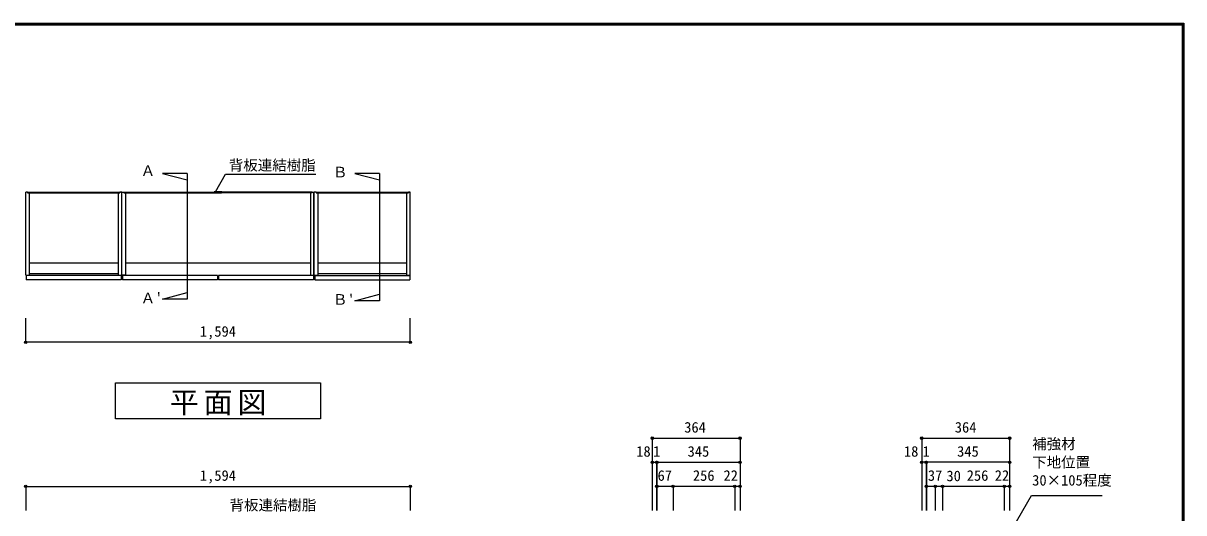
# Model space of a CAD drawing. Units: millimetres at full size, sheet at 1:20; details may follow other scales. Extents: x -3893 to 3907, y -2871 to 2783.
# Drawn here: x -904 to 3907, y 753 to 2783 of the extents above; entities that cross this region are included whole.
import ezdxf
from ezdxf.enums import TextEntityAlignment as Align

# ---------------------------------------------------------------- set-up
doc = ezdxf.new("R2010")
doc.units = ezdxf.units.MM
doc.header["$LTSCALE"] = 20
doc.header["$PDMODE"] = 32
doc.header["$PDSIZE"] = 10
for name, color, linetype in [('0-1_本体', 2, 'Continuous'), ('0-2_扉', 3, 'Continuous'), ('0-4_棚', 3, 'Continuous'), ('0-7_', 7, 'Continuous'), ('0-A_文字', 7, 'Continuous'), ('0-B_寸法', 7, 'Continuous'), ('F-1_枠', 6, 'Continuous')]:
    doc.layers.add(name, color=color, linetype=linetype)
doc.styles.add('ＭＳ ゴシック', font='')
doc.styles.get('ＭＳ ゴシック').set_extended_font_data('MS Gothic')

msp = doc.modelspace()

# ---------------------------------------------------------------- linework, layer by layer
at = {"layer": '0-1_本体'}
for p, q in [((-893.48, 1738.06), (-893.48, 2083.06)), ((-885.48, 2083.06), (-893.48, 2083.06)), ((-885.48, 2083.06), (-885.48, 2080.06)), ((-885.48, 2081.56), (-503.48, 2081.56)), ((-885.48, 2080.06), (-503.48, 2080.06)), ((-878.48, 2080.06), (-878.48, 1738.06)), ((-510.48, 2080.06), (-510.48, 1738.06)), ((-494.48, 2083.06), (-486.48, 2083.06)), ((-494.48, 1738.06), (-494.48, 2083.06)), ((-486.48, 2083.06), (-486.48, 2080.06)), ((-486.48, 2081.56), (-101.98, 2081.56)), ((-486.48, 2080.06), (-101.98, 2080.06)), ((-479.48, 2080.06), (-479.48, 1738.06)), ((293.52, 2081.56), (-90.98, 2081.56)), ((293.52, 2080.06), (-90.98, 2080.06)), ((286.52, 2080.06), (286.52, 1738.06)), ((293.52, 2083.06), (301.52, 2083.06)), ((293.52, 2083.06), (293.52, 2080.06)), ((301.52, 1738.06), (301.52, 2083.06)), ((302.52, 1738.06), (302.52, 2083.06)), ((310.52, 2083.06), (302.52, 2083.06)), ((310.52, 2083.06), (310.52, 2080.06)), ((310.52, 2081.56), (692.52, 2081.56)), ((310.52, 2080.06), (692.52, 2080.06)), ((317.52, 2080.06), (317.52, 1738.06)), ((685.52, 2080.06), (685.52, 1738.06)), ((-893.48, 1738.06), (-878.48, 1738.06)), ((-479.48, 1738.06), (-494.48, 1738.06)), ((286.52, 1738.06), (301.52, 1738.06)), ((302.52, 1738.06), (317.52, 1738.06))]:
    msp.add_line(p, q, dxfattribs=at)
at = {"layer": '0-1_本体', "color": 7}
for p, q in [((-885.48, 2083.06), (-503.48, 2083.06)), ((-486.48, 2083.06), (-101.98, 2083.06)), ((293.52, 2083.06), (-90.98, 2083.06)), ((310.52, 2083.06), (692.52, 2083.06))]:
    msp.add_line(p, q, dxfattribs=at)
at = {"layer": '0-1_本体'}
for points in [[(-510.48, 1738.06), (-495.48, 1738.06), (-495.48, 2083.06)], [(-495.48, 2083.06), (-503.48, 2083.06), (-503.48, 2080.06)], [(685.52, 1738.06), (700.52, 1738.06), (700.52, 2083.06)], [(700.52, 2083.06), (692.52, 2083.06), (692.52, 2080.06)]]:
    msp.add_lwpolyline(points, dxfattribs=at)
at = {"layer": '0-2_扉', "color": 2}
for p, q in [((-891.48, 1737.06), (-891.48, 1719.06)), ((-497.48, 1737.06), (-891.48, 1737.06)), ((-497.48, 1737.06), (-497.48, 1719.06)), ((-98.48, 1737.06), (-98.48, 1719.06)), ((299.52, 1737.06), (-94.48, 1737.06)), ((-94.48, 1737.06), (-94.48, 1719.06)), ((299.52, 1737.06), (299.52, 1719.06)), ((-497.48, 1719.06), (-891.48, 1719.06)), ((-98.48, 1719.06), (-492.48, 1719.06)), ((299.52, 1719.06), (-94.48, 1719.06))]:
    msp.add_line(p, q, dxfattribs=at)
for points in [[(-98.48, 1737.06), (-492.48, 1737.06), (-492.48, 1719.06)], [(304.52, 1737.06), (698.52, 1737.06), (698.52, 1719.06)], [(304.52, 1737.06), (304.52, 1719.06), (698.52, 1719.06)]]:
    msp.add_lwpolyline(points, dxfattribs=at)
at = {"layer": '0-4_棚'}
for p, q in [((-878.48, 1790.06), (-510.48, 1790.06)), ((-479.48, 1790.06), (286.52, 1790.06)), ((317.52, 1790.06), (685.52, 1790.06)), ((-878.48, 1745.06), (-510.48, 1745.06)), ((317.52, 1745.06), (685.52, 1745.06))]:
    msp.add_line(p, q, dxfattribs=at)
at = {"layer": '0-7_'}
for p, q in [((-112.48, 2083.56), (-112.48, 2083.06)), ((-112.48, 2083.06), (-101.98, 2083.06)), ((-80.98, 2084.06), (-111.98, 2084.06)), ((-82.98, 2079.06), (-109.98, 2079.06)), ((-101.98, 2080.06), (-101.98, 2083.06)), ((-100.98, 2080.06), (-100.98, 2083.06)), ((-100.98, 2083.06), (-91.98, 2083.06)), ((-90.98, 2083.06), (-80.48, 2083.06)), ((-90.98, 2080.06), (-90.98, 2083.06)), ((-90.98, 2080.06), (-82.48, 2080.06)), ((-82.48, 2079.56), (-82.48, 2080.06)), ((-80.48, 2083.56), (-80.48, 2083.06))]:
    msp.add_line(p, q, dxfattribs=at)
for points in [[(-110.48, 2079.56), (-110.48, 2080.06), (-101.98, 2080.06)], [(-100.98, 2080.06), (-91.98, 2080.06), (-91.98, 2083.06)]]:
    msp.add_lwpolyline(points, dxfattribs=at)
for centre, start, end in [((-111.98, 2083.56), 90, 180), ((-109.98, 2079.56), 180, 270), ((-82.98, 2079.56), 270, 0), ((-80.98, 2083.56), 0, 90)]:
    msp.add_arc(centre, 0.5, start, end, dxfattribs=at)
at = {"layer": '0-A_文字'}
for p, q in [((-326.71, 2160.63), (-223.84, 2133.06)), ((-223.84, 2160.63), (-326.71, 2160.63)), ((-223.84, 2160.63), (-223.84, 1638.5)), ((-107.06, 2083.47), (-64.61, 2157)), ((-64.61, 2157), (308.53, 2157)), ((573.16, 2160.63), (573.16, 1632.5)), ((-326.71, 1638.5), (-223.84, 1666.06)), ((-223.84, 1638.5), (-326.71, 1638.5)), ((470.29, 1632.5), (573.16, 1660.06)), ((573.16, 1632.5), (470.29, 1632.5)), ((-521.48, 1142.21), (-521.48, 1292.21)), ((-521.48, 1292.21), (328.52, 1292.21)), ((328.52, 1292.21), (328.52, 1142.21)), ((328.52, 1142.21), (-521.48, 1142.21)), ((3198, 690.87), (3275.03, 824.29)), ((3275.03, 824.29), (3568.05, 824.29))]:
    msp.add_line(p, q, dxfattribs=at)
msp.add_lwpolyline([(573.16, 2160.63), (470.29, 2160.63), (573.16, 2133.06)], dxfattribs=at)
at = {"layer": '0-B_寸法', "color": 4}
for p, q in [((-893.48, 1460.06), (-893.48, 1560.06)), ((700.52, 1460.06), (700.52, 1560.06)), ((700.52, 1460.06), (-893.48, 1460.06)), ((1703.52, 1062.33), (1703.52, 762.33)), ((1703.52, 1062.33), (2067.52, 1062.33)), ((2067.52, 1062.33), (2067.52, 862.33)), ((2820.52, 1062.33), (3184.52, 1062.33)), ((2820.52, 1062.33), (2820.52, 962.33)), ((3184.52, 1062.33), (3184.52, 962.33)), ((1703.52, 962.33), (2067.52, 962.33)), ((1721.52, 962.33), (1721.52, 762.33)), ((1722.52, 962.33), (1722.52, 862.33)), ((2838.52, 962.33), (2820.52, 962.33)), ((2820.52, 962.33), (2820.52, 762.33)), ((2838.52, 962.33), (2838.52, 762.33)), ((2839.52, 962.33), (2838.52, 962.33)), ((3184.52, 962.33), (2839.52, 962.33)), ((2839.52, 962.33), (2839.52, 862.33)), ((3184.52, 962.33), (3184.52, 862.33)), ((-893.48, 862.33), (700.52, 862.33)), ((-893.48, 862.33), (-893.48, 762.33)), ((700.52, 862.33), (700.52, 762.33)), ((1789.52, 862.33), (1722.52, 862.33)), ((1722.52, 862.33), (1722.52, 762.33)), ((1789.52, 862.33), (1789.52, 762.33)), ((2045.52, 862.33), (1789.52, 862.33)), ((2045.52, 862.33), (2045.52, 762.33)), ((2067.52, 862.33), (2045.52, 862.33)), ((2067.52, 862.33), (2067.52, 762.33)), ((2876.52, 862.33), (2839.52, 862.33)), ((2839.52, 862.33), (2839.52, 762.33)), ((2906.52, 862.33), (2876.52, 862.33)), ((2876.52, 862.33), (2876.52, 762.33)), ((3162.52, 862.33), (2906.52, 862.33)), ((2906.52, 862.33), (2906.52, 762.33)), ((3184.52, 862.33), (3162.52, 862.33)), ((3162.52, 862.33), (3162.52, 762.33)), ((3184.52, 862.33), (3184.52, 762.33))]:
    msp.add_line(p, q, dxfattribs=at)
at = {"layer": '0-B_寸法'}
for p in [(-893.48, 1460.06), (700.52, 1460.06), (1703.52, 1062.33), (2067.52, 1062.33), (2820.52, 1062.33), (3184.52, 1062.33), (1703.52, 962.33), (1721.52, 962.33), (1722.52, 962.33), (2067.52, 962.33), (2820.52, 962.33), (2838.52, 962.33), (2839.52, 962.33), (3184.52, 962.33), (-893.48, 862.33), (700.52, 862.33), (1722.52, 862.33), (1789.52, 862.33), (2045.52, 862.33), (2067.52, 862.33), (2839.52, 862.33), (2876.52, 862.33), (2906.52, 862.33), (3162.52, 862.33), (3184.52, 862.33)]:
    msp.add_point(p, dxfattribs=at)
at = {"layer": 'F-1_枠'}
for p, q in [((-3893.39, 2783.33), (3906.61, 2783.33)), ((-3893.39, 2780), (3906.61, 2780)), ((-3893.39, 2776.67), (3906.61, 2776.67)), ((3899.95, 2783.33), (3899.95, -2803.33)), ((3903.28, 2783.33), (3903.28, -2803.33)), ((3906.61, 2783.33), (3906.61, -2803.33))]:
    msp.add_line(p, q, dxfattribs=at)

# ---------------------------------------------------------------- texts
at = {"layer": '0-A_文字', "style": 'ＭＳ ゴシック'}
for s, p in [('背板連結樹脂', (-51.47, 2159.13)), ('Ａ ', (-416.71, 2136.63)), ('Ｂ ', (380.29, 2130.63)), ("Ａ'", (-416.71, 1608.5)), ("Ｂ'", (380.29, 1602.5)), ('補強材', (3278.26, 1003.7)), ('下地位置', (3278.26, 927.08)), ('30×105程度', (3278.26, 852.54)), ('背板連結樹脂', (-48.49, 749.76))]:
    msp.add_text(s, height=43.99, dxfattribs=at).set_placement(p, align=Align.BOTTOM_LEFT)
at = {"layer": '0-A_文字', "insert": (-296.48, 1157.21), "char_height": 87.98, "attachment_point": 7, "style": 'ＭＳ ゴシック'}
msp.add_mtext('\\T1.17;平面図', dxfattribs=at)
at = {"layer": '0-B_寸法', "style": 'ＭＳ ゴシック'}
for s, p in [('1,594', (-171.48, 1470.06)), ('364', (1836.02, 1072.33)), ('364', (2957.52, 1072.33)), ('18', (1637.11, 972.33)), ('1', (1707.02, 972.33)), ('345', (1850.02, 972.33)), ('18', (2746.75, 972.33)), ('1', (2824.02, 972.33)), ('345', (2967.02, 972.33)), ('1,594', (-171.48, 872.33)), ('67', (1725.52, 872.33)), ('256', (1872.02, 872.33)), ('22', (1998.81, 872.33)), ('37', (2845.87, 872.33)), ('30', (2922.86, 870.72)), ('256', (3006.87, 872.33)), ('22', (3123.09, 872.33))]:
    msp.add_text(s, height=43.99, dxfattribs=at).set_placement(p, align=Align.BOTTOM_LEFT)

doc.saveas('drawing.dxf')
